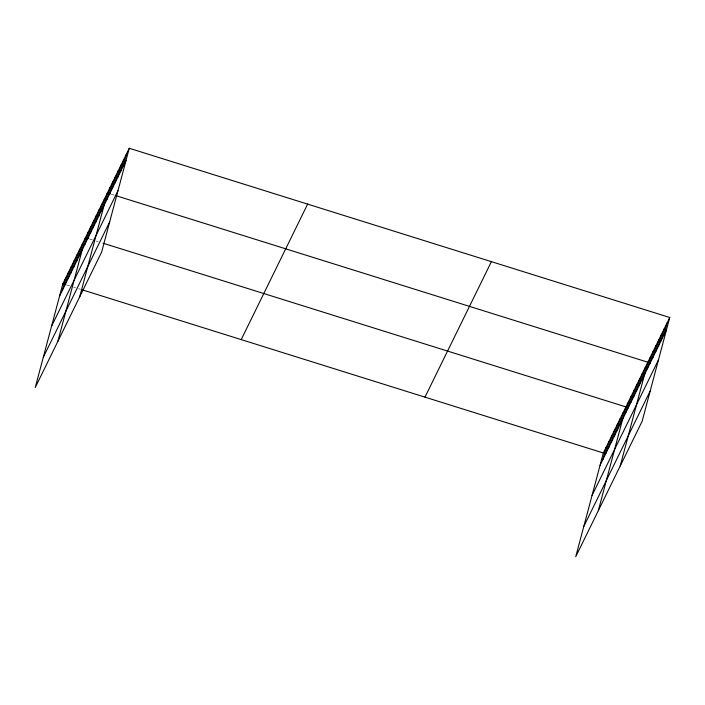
<?xml version="1.0" encoding="UTF-8"?>
<svg xmlns="http://www.w3.org/2000/svg" width="705" height="705" viewBox="0 0 705 705"><rect width="100%" height="100%" fill="white"/><g stroke="black" fill="none" stroke-linecap="round" stroke-linejoin="round"><path stroke-width="0.53" stroke-dasharray="3.52 2.64" d="M111.275 194.21L114.21 195.126M89.359 238.916L92.293 239.841M96.215 241.066L98.171 241.683M66.772 284.987L69.716 285.904M73.637 287.129L75.594 287.746M78.537 288.671L80.493 289.279"/><path stroke-width="1.06" d="M129.271 148.27L62.851 283.754L35.25 387.503L101.661 252.011L129.271 148.27L669.75 317.497L642.149 421.246L575.729 556.73L603.339 452.989L669.75 317.497M62.419 290.257L65.68 277.999M65.239 284.503L68.5 272.245M68.059 278.739L71.32 266.481M70.879 272.985L74.148 260.727M73.708 267.221L76.968 254.963M76.528 261.467L79.788 249.209M79.348 255.704L82.608 243.454M57.828 341.44L85.437 237.691L88.372 238.616M84.917 244.362L88.178 232.104M87.649 238.775L90.91 226.517M90.39 233.188L93.65 220.929M93.13 227.592L96.391 215.333M95.871 222.004L99.132 209.746M98.612 216.417L101.872 204.159M101.353 210.83L104.613 198.572M79.744 296.726L107.354 192.985L110.288 193.901M106.825 199.647L110.095 187.389M109.566 194.06L112.826 181.802M112.306 188.473L115.567 176.215M115.047 182.886L118.308 170.628M117.788 177.299L121.049 165.041M120.529 171.703L123.789 159.445M123.269 166.116L126.53 153.857M602.898 459.484L606.159 447.226M605.718 453.729L608.979 441.471M608.538 447.966L611.808 435.708M611.367 442.211L614.628 429.953M614.187 436.448L617.448 424.199M617.007 430.693L620.268 418.435M619.836 424.939L623.097 412.681M598.316 510.667L625.917 406.917L103.071 243.216M625.397 413.588L628.657 401.33M628.137 408.001L631.398 395.743M630.878 402.414L634.139 390.156M633.61 396.818L636.879 384.569M636.351 391.231L639.611 378.973M639.091 385.644L642.352 373.386M641.832 380.057L645.093 367.798M620.233 465.952L647.833 362.211L116.175 195.743M647.313 368.874L650.574 356.624M650.054 363.286L653.315 351.028M652.795 357.699L656.055 345.441M655.527 352.112L658.796 339.854M658.267 346.525L661.528 334.267M661.008 340.929L664.269 328.68M663.749 335.342L667.009 323.084M59.59 296.012L126.01 160.528M51.562 326.204L117.973 190.72M43.287 357.312L109.698 221.828M241.216 339.607L307.627 204.115M424.974 397.144L491.394 261.652M600.078 465.238L666.489 329.755M592.041 495.43L658.452 359.947M583.766 526.538L650.177 391.055M62.851 283.754L65.794 284.679M82.45 289.896L603.339 452.989"/></g></svg>
